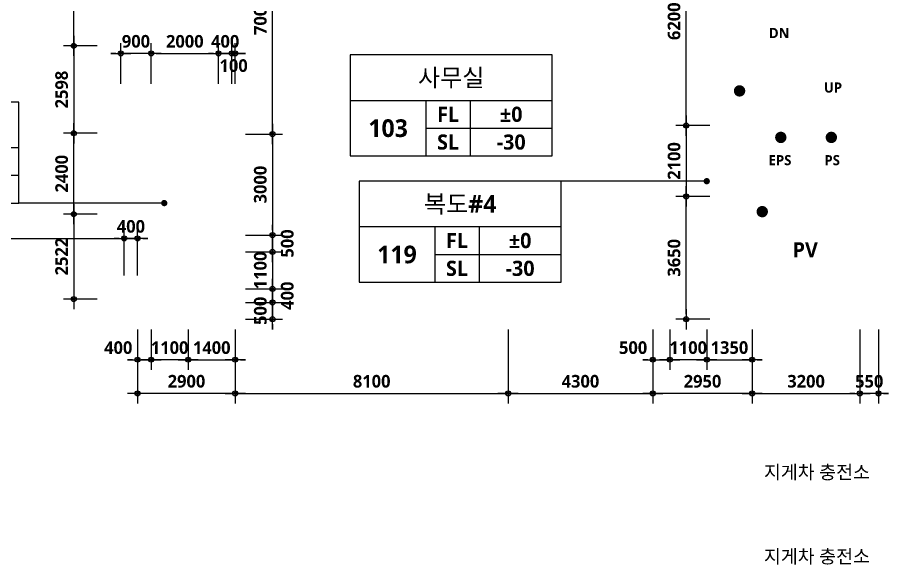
# Model space of a CAD drawing. Header units: millimetres. Extents: x -63924 to 190228206, y 0 to 456875599.
# Drawn here: x 136059 to 161930, y 316565 to 332813 of the extents above; entities that cross this region are included whole.
import ezdxf
from ezdxf.enums import TextEntityAlignment as Align

# ---------------------------------------------------------------- set-up
doc = ezdxf.new("R2010")
doc.units = ezdxf.units.MM
doc.header["$LTSCALE"] = 150
doc.header["$MEASUREMENT"] = 0
doc.header["$PDSIZE"] = -10
doc.layers.get('0').update_dxf_attribs({"linetype": 'CONTINUOUS'})
doc.layers.get('Defpoints').update_dxf_attribs({"color": 153, "linetype": 'CONTINUOUS'})
for name, color, linetype in [('A-ANNO-DIM', 4, 'CONTINUOUS'), ('A-ANNO-GRA1', 7, 'CONTINUOUS'), ('A-ANNO-TEXT1', 7, 'CONTINUOUS'), ('A-ANNO-TEXT2', 3, 'CONTINUOUS'), ('A-FLOR-MARK-ARCH', 1, 'CONTINUOUS')]:
    doc.layers.add(name, color=color, linetype=linetype)
doc.styles.add('2020음성 1차', font='')
doc.styles.add('SH_나눔', font='')
doc.styles.add('SH_대대리576', font='')
doc.styles.add('SH_진천_나눔', font='')
doc.styles.get('2020음성 1차').set_extended_font_data('NanumGothic', bold=True)
doc.styles.get('SH_나눔').set_extended_font_data('NanumGothic', bold=True)
doc.styles.get('SH_대대리576').set_extended_font_data('NanumGothic', bold=True)
doc.styles.get('SH_진천_나눔').set_extended_font_data('NanumGothic', bold=True)
doc.dimstyles.new('SHP300내부', dxfattribs={"dimscale": 150, "dimtxt": 2.5, "dimasz": 1, "dimexe": 2, "dimexo": 2, "dimgap": 1, "dimtad": 1, "dimdec": 0, "dimzin": 0, "dimdsep": 46, "dimtxsty": 'SH_대대리576', "dimblk": 'DIMDOT', "dimcen": 0.09, "dimclrd": 256, "dimclre": 256, "dimclrt": 3, "dimadec": 0, "dimazin": 1, "dimtfac": 1, "dimtdec": 0, "dimtix": 1, "dimtmove": 2, "dimatfit": 0, "dimldrblk": 'DIMDOT', "dimfxl": 1, "dimtolj": 1, "dimtzin": 0, "dimlwd": -1, "dimlwe": -1, "dimarcsym": 0})

# ---------------------------------------------------------------- blocks, each defined once
blk = doc.blocks.new('DIMDOT')
at = {"color": 0}
blk.add_line((-2, 0), (2, 0), dxfattribs=at)
for radius in [0.5, 0.25]:
    blk.add_circle((0, 0), radius, dxfattribs=at)
blk = doc.blocks.new('*D879')
at = {"layer": 'A-ANNO-DIM', "transparency": 16777216}
for p, q in [((154930, 323550), (154930, 321350)), ((157880, 323550), (157880, 321350)), ((157730, 321650), (155080, 321650))]:
    blk.add_line(p, q, dxfattribs=at)
at = {"layer": 'Defpoints', "color": 0, "transparency": 16777216}
for p in [(154930, 323850), (157880, 323850), (154930, 321650)]:
    blk.add_point(p, dxfattribs=at)
at = {"layer": 'A-ANNO-DIM', "linetype": 'ByBlock', "transparency": 16777216, "xscale": 150, "yscale": 150, "zscale": 150, "rotation": 180}
blk.add_blockref('DIMDOT', (154930, 321650), dxfattribs=at)
at = {"layer": 'A-ANNO-DIM', "linetype": 'ByBlock', "transparency": 16777216, "xscale": 150, "yscale": 150, "zscale": 150}
blk.add_blockref('DIMDOT', (157880, 321650), dxfattribs=at)
at = {"layer": 'A-ANNO-DIM', "color": 3, "transparency": 16777216, "insert": (156405, 322007), "char_height": 375, "attachment_point": 5, "style": 'SH_대대리576'}
blk.add_mtext('\\A1;2950', dxfattribs=at)
blk = doc.blocks.new('*D880')
at = {"layer": 'A-ANNO-DIM', "transparency": 16777216}
for p, q in [((154930, 323550), (154930, 322350)), ((155430, 323550), (155430, 322350)), ((154780, 322650), (154630, 322650)), ((154930, 322650), (155430, 322650)), ((155580, 322650), (155730, 322650))]:
    blk.add_line(p, q, dxfattribs=at)
at = {"layer": 'Defpoints', "color": 0, "transparency": 16777216}
for p in [(154930, 323850), (155430, 323850), (155430, 322650)]:
    blk.add_point(p, dxfattribs=at)
at = {"layer": 'A-ANNO-DIM', "linetype": 'ByBlock', "transparency": 16777216, "xscale": 150, "yscale": 150, "zscale": 150}
blk.add_blockref('DIMDOT', (154930, 322650), dxfattribs=at)
at = {"layer": 'A-ANNO-DIM', "linetype": 'ByBlock', "transparency": 16777216, "xscale": 150, "yscale": 150, "zscale": 150, "rotation": 180}
blk.add_blockref('DIMDOT', (155430, 322650), dxfattribs=at)
at = {"layer": 'A-ANNO-DIM', "color": 3, "transparency": 16777216, "insert": (154344, 323006), "char_height": 375, "attachment_point": 5, "style": 'SH_대대리576'}
blk.add_mtext('\\A1;500', dxfattribs=at)
blk = doc.blocks.new('*D881')
at = {"layer": 'A-ANNO-DIM', "transparency": 16777216}
for p, q in [((155430, 323550), (155430, 322350)), ((156530, 323550), (156530, 322350)), ((155280, 322650), (155130, 322650)), ((156530, 322650), (155430, 322650)), ((156680, 322650), (156830, 322650))]:
    blk.add_line(p, q, dxfattribs=at)
at = {"layer": 'Defpoints', "color": 0, "transparency": 16777216}
for p in [(155430, 323850), (156530, 323850), (155430, 322650)]:
    blk.add_point(p, dxfattribs=at)
at = {"layer": 'A-ANNO-DIM', "linetype": 'ByBlock', "transparency": 16777216, "xscale": 150, "yscale": 150, "zscale": 150}
blk.add_blockref('DIMDOT', (155430, 322650), dxfattribs=at)
at = {"layer": 'A-ANNO-DIM', "linetype": 'ByBlock', "transparency": 16777216, "xscale": 150, "yscale": 150, "zscale": 150, "rotation": 180}
blk.add_blockref('DIMDOT', (156530, 322650), dxfattribs=at)
at = {"layer": 'A-ANNO-DIM', "color": 3, "transparency": 16777216, "insert": (155980, 323006), "char_height": 375, "attachment_point": 5, "style": 'SH_대대리576'}
blk.add_mtext('\\A1;1100', dxfattribs=at)
blk = doc.blocks.new('*D882')
at = {"layer": 'A-ANNO-DIM', "transparency": 16777216}
for p, q in [((157880, 323550), (157880, 321350)), ((161080, 323550), (161080, 321350)), ((158030, 321650), (160930, 321650))]:
    blk.add_line(p, q, dxfattribs=at)
at = {"layer": 'Defpoints', "color": 0, "transparency": 16777216}
for p in [(157880, 323850), (161080, 323850), (161080, 321650)]:
    blk.add_point(p, dxfattribs=at)
at = {"layer": 'A-ANNO-DIM', "linetype": 'ByBlock', "transparency": 16777216, "xscale": 150, "yscale": 150, "zscale": 150, "rotation": 180}
blk.add_blockref('DIMDOT', (157880, 321650), dxfattribs=at)
at = {"layer": 'A-ANNO-DIM', "linetype": 'ByBlock', "transparency": 16777216, "xscale": 150, "yscale": 150, "zscale": 150}
blk.add_blockref('DIMDOT', (161080, 321650), dxfattribs=at)
at = {"layer": 'A-ANNO-DIM', "color": 3, "transparency": 16777216, "insert": (159480, 322007), "char_height": 375, "attachment_point": 5, "style": 'SH_대대리576'}
blk.add_mtext('\\A1;3200', dxfattribs=at)
blk = doc.blocks.new('*D883')
at = {"layer": 'A-ANNO-DIM', "transparency": 16777216}
for p, q in [((156530, 323550), (156530, 322350)), ((157880, 323550), (157880, 322350)), ((156380, 322650), (156230, 322650)), ((156530, 322650), (157880, 322650)), ((158030, 322650), (158180, 322650))]:
    blk.add_line(p, q, dxfattribs=at)
at = {"layer": 'Defpoints', "color": 0, "transparency": 16777216}
for p in [(156530, 323850), (157880, 323850), (157880, 322650)]:
    blk.add_point(p, dxfattribs=at)
at = {"layer": 'A-ANNO-DIM', "linetype": 'ByBlock', "transparency": 16777216, "xscale": 150, "yscale": 150, "zscale": 150}
blk.add_blockref('DIMDOT', (156530, 322650), dxfattribs=at)
at = {"layer": 'A-ANNO-DIM', "linetype": 'ByBlock', "transparency": 16777216, "xscale": 150, "yscale": 150, "zscale": 150, "rotation": 180}
blk.add_blockref('DIMDOT', (157880, 322650), dxfattribs=at)
at = {"layer": 'A-ANNO-DIM', "color": 3, "transparency": 16777216, "insert": (157205, 323007), "char_height": 375, "attachment_point": 5, "style": 'SH_대대리576'}
blk.add_mtext('\\A1;1350', dxfattribs=at)
blk = doc.blocks.new('*D901')
at = {"layer": 'A-ANNO-DIM', "transparency": 16777216}
for p, q in [((139630, 323550), (139630, 322350)), ((140030, 323550), (140030, 322350)), ((139480, 322650), (139330, 322650)), ((139630, 322650), (140030, 322650)), ((140180, 322650), (140330, 322650))]:
    blk.add_line(p, q, dxfattribs=at)
at = {"layer": 'Defpoints', "color": 0, "transparency": 16777216}
for p in [(139630, 323850), (140030, 323850), (140030, 322650)]:
    blk.add_point(p, dxfattribs=at)
at = {"layer": 'A-ANNO-DIM', "linetype": 'ByBlock', "transparency": 16777216, "xscale": 150, "yscale": 150, "zscale": 150}
blk.add_blockref('DIMDOT', (139630, 322650), dxfattribs=at)
at = {"layer": 'A-ANNO-DIM', "linetype": 'ByBlock', "transparency": 16777216, "xscale": 150, "yscale": 150, "zscale": 150, "rotation": 180}
blk.add_blockref('DIMDOT', (140030, 322650), dxfattribs=at)
at = {"layer": 'A-ANNO-DIM', "color": 3, "transparency": 16777216, "insert": (139054, 323006), "char_height": 375, "attachment_point": 5, "style": 'SH_대대리576'}
blk.add_mtext('\\A1;400', dxfattribs=at)
blk = doc.blocks.new('*D902')
at = {"layer": 'A-ANNO-DIM', "transparency": 16777216}
for p, q in [((140030, 323550), (140030, 322350)), ((141130, 323550), (141130, 322350)), ((139880, 322650), (139730, 322650)), ((141130, 322650), (140030, 322650)), ((141280, 322650), (141430, 322650))]:
    blk.add_line(p, q, dxfattribs=at)
at = {"layer": 'Defpoints', "color": 0, "transparency": 16777216}
for p in [(140030, 323850), (141130, 323850), (140030, 322650)]:
    blk.add_point(p, dxfattribs=at)
at = {"layer": 'A-ANNO-DIM', "linetype": 'ByBlock', "transparency": 16777216, "xscale": 150, "yscale": 150, "zscale": 150}
blk.add_blockref('DIMDOT', (140030, 322650), dxfattribs=at)
at = {"layer": 'A-ANNO-DIM', "linetype": 'ByBlock', "transparency": 16777216, "xscale": 150, "yscale": 150, "zscale": 150, "rotation": 180}
blk.add_blockref('DIMDOT', (141130, 322650), dxfattribs=at)
at = {"layer": 'A-ANNO-DIM', "color": 3, "transparency": 16777216, "insert": (140580, 323006), "char_height": 375, "attachment_point": 5, "style": 'SH_대대리576'}
blk.add_mtext('\\A1;1100', dxfattribs=at)
blk = doc.blocks.new('*D903')
at = {"layer": 'A-ANNO-DIM', "transparency": 16777216}
for p, q in [((139630, 323550), (139630, 321350)), ((142530, 323550), (142530, 321350)), ((142380, 321650), (139780, 321650))]:
    blk.add_line(p, q, dxfattribs=at)
at = {"layer": 'Defpoints', "color": 0, "transparency": 16777216}
for p in [(139630, 323850), (142530, 323850), (139630, 321650)]:
    blk.add_point(p, dxfattribs=at)
at = {"layer": 'A-ANNO-DIM', "linetype": 'ByBlock', "transparency": 16777216, "xscale": 150, "yscale": 150, "zscale": 150, "rotation": 180}
blk.add_blockref('DIMDOT', (139630, 321650), dxfattribs=at)
at = {"layer": 'A-ANNO-DIM', "linetype": 'ByBlock', "transparency": 16777216, "xscale": 150, "yscale": 150, "zscale": 150}
blk.add_blockref('DIMDOT', (142530, 321650), dxfattribs=at)
at = {"layer": 'A-ANNO-DIM', "color": 3, "transparency": 16777216, "insert": (141080, 322007), "char_height": 375, "attachment_point": 5, "style": 'SH_대대리576'}
blk.add_mtext('\\A1;2900', dxfattribs=at)
blk = doc.blocks.new('*D904')
at = {"layer": 'A-ANNO-DIM', "transparency": 16777216}
for p, q in [((142530, 323550), (142530, 321350)), ((150630, 323550), (150630, 321350)), ((142680, 321650), (150480, 321650))]:
    blk.add_line(p, q, dxfattribs=at)
at = {"layer": 'Defpoints', "color": 0, "transparency": 16777216}
for p in [(142530, 323850), (150630, 323850), (150630, 321650)]:
    blk.add_point(p, dxfattribs=at)
at = {"layer": 'A-ANNO-DIM', "linetype": 'ByBlock', "transparency": 16777216, "xscale": 150, "yscale": 150, "zscale": 150, "rotation": 180}
blk.add_blockref('DIMDOT', (142530, 321650), dxfattribs=at)
at = {"layer": 'A-ANNO-DIM', "linetype": 'ByBlock', "transparency": 16777216, "xscale": 150, "yscale": 150, "zscale": 150}
blk.add_blockref('DIMDOT', (150630, 321650), dxfattribs=at)
at = {"layer": 'A-ANNO-DIM', "color": 3, "transparency": 16777216, "insert": (146580, 322007), "char_height": 375, "attachment_point": 5, "style": 'SH_대대리576'}
blk.add_mtext('\\A1;8100', dxfattribs=at)
blk = doc.blocks.new('*D905')
at = {"layer": 'A-ANNO-DIM', "transparency": 16777216}
for p, q in [((141130, 323550), (141130, 322350)), ((142530, 323550), (142530, 322350)), ((140980, 322650), (140830, 322650)), ((141130, 322650), (142530, 322650)), ((142680, 322650), (142830, 322650))]:
    blk.add_line(p, q, dxfattribs=at)
at = {"layer": 'Defpoints', "color": 0, "transparency": 16777216}
for p in [(141130, 323850), (142530, 323850), (142530, 322650)]:
    blk.add_point(p, dxfattribs=at)
at = {"layer": 'A-ANNO-DIM', "linetype": 'ByBlock', "transparency": 16777216, "xscale": 150, "yscale": 150, "zscale": 150}
blk.add_blockref('DIMDOT', (141130, 322650), dxfattribs=at)
at = {"layer": 'A-ANNO-DIM', "linetype": 'ByBlock', "transparency": 16777216, "xscale": 150, "yscale": 150, "zscale": 150, "rotation": 180}
blk.add_blockref('DIMDOT', (142530, 322650), dxfattribs=at)
at = {"layer": 'A-ANNO-DIM', "color": 3, "transparency": 16777216, "insert": (141830, 323006), "char_height": 375, "attachment_point": 5, "style": 'SH_대대리576'}
blk.add_mtext('\\A1;1400', dxfattribs=at)
blk = doc.blocks.new('*D906')
at = {"layer": 'A-ANNO-DIM', "transparency": 16777216}
for p, q in [((139130, 330845), (139130, 332045)), ((140030, 330845), (140030, 332045)), ((138980, 331745), (138830, 331745)), ((140030, 331745), (139130, 331745)), ((140180, 331745), (140330, 331745))]:
    blk.add_line(p, q, dxfattribs=at)
at = {"layer": 'Defpoints', "color": 0, "transparency": 16777216}
for p in [(139130, 331745), (139130, 330545), (140030, 330545)]:
    blk.add_point(p, dxfattribs=at)
at = {"layer": 'A-ANNO-DIM', "linetype": 'ByBlock', "transparency": 16777216, "xscale": 150, "yscale": 150, "zscale": 150}
blk.add_blockref('DIMDOT', (139130, 331745), dxfattribs=at)
at = {"layer": 'A-ANNO-DIM', "linetype": 'ByBlock', "transparency": 16777216, "xscale": 150, "yscale": 150, "zscale": 150, "rotation": 180}
blk.add_blockref('DIMDOT', (140030, 331745), dxfattribs=at)
at = {"layer": 'A-ANNO-DIM', "color": 3, "transparency": 16777216, "insert": (139580, 332102), "char_height": 375, "attachment_point": 5, "style": 'SH_대대리576'}
blk.add_mtext('\\A1;900', dxfattribs=at)
blk = doc.blocks.new('*D907')
at = {"layer": 'A-ANNO-DIM', "transparency": 16777216}
for p, q in [((143630, 324900), (143630, 325050)), ((142830, 324750), (143930, 324750)), ((143630, 324350), (143630, 324750)), ((142830, 324350), (143930, 324350)), ((143630, 324200), (143630, 324050))]:
    blk.add_line(p, q, dxfattribs=at)
at = {"layer": 'Defpoints', "color": 0, "transparency": 16777216}
for p in [(142530, 324750), (143630, 324750), (142530, 324350)]:
    blk.add_point(p, dxfattribs=at)
at = {"layer": 'A-ANNO-DIM', "linetype": 'ByBlock', "transparency": 16777216, "xscale": 150, "yscale": 150, "zscale": 150}
for p, rotation in [((143630, 324750), 270), ((143630, 324350), 90)]:
    blk.add_blockref('DIMDOT', p, dxfattribs=dict(at, rotation=rotation))
at = {"layer": 'A-ANNO-DIM', "color": 3, "transparency": 16777216, "insert": (144074, 324550), "char_height": 375, "attachment_point": 5, "rotation": 90, "style": 'SH_대대리576'}
blk.add_mtext('\\A1;400', dxfattribs=at)
blk = doc.blocks.new('*D908')
at = {"layer": 'A-ANNO-DIM', "transparency": 16777216}
for p, q in [((143630, 326000), (143630, 326150)), ((142830, 325850), (143930, 325850)), ((143630, 325850), (143630, 324750)), ((142830, 324750), (143930, 324750)), ((143630, 324600), (143630, 324450))]:
    blk.add_line(p, q, dxfattribs=at)
at = {"layer": 'Defpoints', "color": 0, "transparency": 16777216}
for p in [(142530, 325850), (142530, 324750), (143630, 324750)]:
    blk.add_point(p, dxfattribs=at)
at = {"layer": 'A-ANNO-DIM', "linetype": 'ByBlock', "transparency": 16777216, "xscale": 150, "yscale": 150, "zscale": 150}
for p, rotation in [((143630, 325850), 270), ((143630, 324750), 90)]:
    blk.add_blockref('DIMDOT', p, dxfattribs=dict(at, rotation=rotation))
at = {"layer": 'A-ANNO-DIM', "color": 3, "transparency": 16777216, "insert": (143274, 325300), "char_height": 375, "attachment_point": 5, "rotation": 90, "style": 'SH_대대리576'}
blk.add_mtext('\\A1;1100', dxfattribs=at)
blk = doc.blocks.new('*D932')
at = {"layer": 'A-ANNO-DIM', "transparency": 16777216}
for p, q in [((138430, 329372), (137430, 329372)), ((137730, 327122), (137730, 329222)), ((138430, 326972), (137430, 326972))]:
    blk.add_line(p, q, dxfattribs=at)
at = {"layer": 'Defpoints', "color": 0, "transparency": 16777216}
for p in [(137730, 329372), (138730, 329372), (138730, 326972)]:
    blk.add_point(p, dxfattribs=at)
at = {"layer": 'A-ANNO-DIM', "linetype": 'ByBlock', "transparency": 16777216, "xscale": 150, "yscale": 150, "zscale": 150}
for p, rotation in [((137730, 329372), 90), ((137730, 326972), 270)]:
    blk.add_blockref('DIMDOT', p, dxfattribs=dict(at, rotation=rotation))
at = {"layer": 'A-ANNO-DIM', "color": 3, "transparency": 16777216, "insert": (137374, 328172), "char_height": 375, "attachment_point": 5, "rotation": 90, "style": 'SH_대대리576'}
blk.add_mtext('\\A1;2400', dxfattribs=at)
blk = doc.blocks.new('*D933')
at = {"layer": 'A-ANNO-DIM', "transparency": 16777216}
for p, q in [((138430, 331970), (137430, 331970)), ((137730, 331820), (137730, 329522)), ((138430, 329372), (137430, 329372))]:
    blk.add_line(p, q, dxfattribs=at)
at = {"layer": 'Defpoints', "color": 0, "transparency": 16777216}
for p in [(138730, 331970), (137730, 329372), (138730, 329372)]:
    blk.add_point(p, dxfattribs=at)
at = {"layer": 'A-ANNO-DIM', "linetype": 'ByBlock', "transparency": 16777216, "xscale": 150, "yscale": 150, "zscale": 150}
for p, rotation in [((137730, 331970), 90), ((137730, 329372), 270)]:
    blk.add_blockref('DIMDOT', p, dxfattribs=dict(at, rotation=rotation))
at = {"layer": 'A-ANNO-DIM', "color": 3, "transparency": 16777216, "insert": (137373, 330671), "char_height": 375, "attachment_point": 5, "rotation": 90, "style": 'SH_대대리576'}
blk.add_mtext('\\A1;2598', dxfattribs=at)
blk = doc.blocks.new('*D934')
at = {"layer": 'A-ANNO-DIM', "transparency": 16777216}
for p, q in [((138430, 335250), (137430, 335250)), ((137730, 332120), (137730, 335100)), ((138430, 331970), (137430, 331970))]:
    blk.add_line(p, q, dxfattribs=at)
at = {"layer": 'Defpoints', "color": 0, "transparency": 16777216}
for p in [(137730, 335250), (138730, 335250), (138730, 331970)]:
    blk.add_point(p, dxfattribs=at)
at = {"layer": 'A-ANNO-DIM', "linetype": 'ByBlock', "transparency": 16777216, "xscale": 150, "yscale": 150, "zscale": 150}
for p, rotation in [((137730, 335250), 90), ((137730, 331970), 270)]:
    blk.add_blockref('DIMDOT', p, dxfattribs=dict(at, rotation=rotation))
at = {"layer": 'A-ANNO-DIM', "color": 3, "transparency": 16777216, "insert": (137373, 333610), "char_height": 375, "attachment_point": 5, "rotation": 90, "style": 'SH_대대리576'}
blk.add_mtext('\\A1;3280', dxfattribs=at)
blk = doc.blocks.new('*D959')
at = {"layer": 'A-ANNO-DIM', "transparency": 16777216}
for p, q in [((138430, 326972), (137430, 326972)), ((137730, 326822), (137730, 324600)), ((138430, 324450), (137430, 324450))]:
    blk.add_line(p, q, dxfattribs=at)
at = {"layer": 'Defpoints', "color": 0, "transparency": 16777216}
for p in [(138730, 326972), (137730, 324450), (138730, 324450)]:
    blk.add_point(p, dxfattribs=at)
at = {"layer": 'A-ANNO-DIM', "linetype": 'ByBlock', "transparency": 16777216, "xscale": 150, "yscale": 150, "zscale": 150}
for p, rotation in [((137730, 326972), 90), ((137730, 324450), 270)]:
    blk.add_blockref('DIMDOT', p, dxfattribs=dict(at, rotation=rotation))
at = {"layer": 'A-ANNO-DIM', "color": 3, "transparency": 16777216, "insert": (137373, 325711), "char_height": 375, "attachment_point": 5, "rotation": 90, "style": 'SH_대대리576'}
blk.add_mtext('\\A1;2522', dxfattribs=at)
blk = doc.blocks.new('*D1172')
at = {"layer": 'A-ANNO-DIM', "transparency": 16777216}
for p, q in [((150630, 323550), (150630, 321350)), ((154930, 323550), (154930, 321350)), ((150780, 321650), (154780, 321650))]:
    blk.add_line(p, q, dxfattribs=at)
at = {"layer": 'Defpoints', "color": 0, "transparency": 16777216}
for p in [(150630, 323850), (154930, 323850), (154930, 321650)]:
    blk.add_point(p, dxfattribs=at)
at = {"layer": 'A-ANNO-DIM', "linetype": 'ByBlock', "transparency": 16777216, "xscale": 150, "yscale": 150, "zscale": 150, "rotation": 180}
blk.add_blockref('DIMDOT', (150630, 321650), dxfattribs=at)
at = {"layer": 'A-ANNO-DIM', "linetype": 'ByBlock', "transparency": 16777216, "xscale": 150, "yscale": 150, "zscale": 150}
blk.add_blockref('DIMDOT', (154930, 321650), dxfattribs=at)
at = {"layer": 'A-ANNO-DIM', "color": 3, "transparency": 16777216, "insert": (152780, 322007), "char_height": 375, "attachment_point": 5, "style": 'SH_대대리576'}
blk.add_mtext('\\A1;4300', dxfattribs=at)
blk = doc.blocks.new('*D1292')
at = {"layer": 'A-ANNO-DIM', "transparency": 16777216}
for p, q in [((156617, 329600), (155617, 329600)), ((155917, 329450), (155917, 327650)), ((156617, 327500), (155617, 327500))]:
    blk.add_line(p, q, dxfattribs=at)
at = {"layer": 'Defpoints', "color": 0, "transparency": 16777216}
for p in [(156917, 329600), (155917, 327500), (156917, 327500)]:
    blk.add_point(p, dxfattribs=at)
at = {"layer": 'A-ANNO-DIM', "linetype": 'ByBlock', "transparency": 16777216, "xscale": 150, "yscale": 150, "zscale": 150}
for p, rotation in [((155917, 329600), 90), ((155917, 327500), 270)]:
    blk.add_blockref('DIMDOT', p, dxfattribs=dict(at, rotation=rotation))
at = {"layer": 'A-ANNO-DIM', "color": 3, "transparency": 16777216, "insert": (155561, 328550), "char_height": 375, "attachment_point": 5, "rotation": 90, "style": 'SH_대대리576'}
blk.add_mtext('\\A1;2100', dxfattribs=at)
blk = doc.blocks.new('*D1293')
at = {"layer": 'A-ANNO-DIM', "transparency": 16777216}
for p, q in [((156617, 335800), (155617, 335800)), ((155917, 329750), (155917, 335650)), ((156617, 329600), (155617, 329600))]:
    blk.add_line(p, q, dxfattribs=at)
at = {"layer": 'Defpoints', "color": 0, "transparency": 16777216}
for p in [(155917, 335800), (156917, 335800), (156917, 329600)]:
    blk.add_point(p, dxfattribs=at)
at = {"layer": 'A-ANNO-DIM', "linetype": 'ByBlock', "transparency": 16777216, "xscale": 150, "yscale": 150, "zscale": 150}
for p, rotation in [((155917, 335800), 90), ((155917, 329600), 270)]:
    blk.add_blockref('DIMDOT', p, dxfattribs=dict(at, rotation=rotation))
at = {"layer": 'A-ANNO-DIM', "color": 3, "transparency": 16777216, "insert": (155560, 332700), "char_height": 375, "attachment_point": 5, "rotation": 90, "style": 'SH_대대리576'}
blk.add_mtext('\\A1;6200', dxfattribs=at)
blk = doc.blocks.new('*D1303')
at = {"layer": 'A-ANNO-DIM', "transparency": 16777216}
for p, q in [((156617, 327500), (155617, 327500)), ((155917, 324000), (155917, 327350)), ((156617, 323850), (155617, 323850))]:
    blk.add_line(p, q, dxfattribs=at)
at = {"layer": 'Defpoints', "color": 0, "transparency": 16777216}
for p in [(155917, 327500), (156917, 327500), (156917, 323850)]:
    blk.add_point(p, dxfattribs=at)
at = {"layer": 'A-ANNO-DIM', "linetype": 'ByBlock', "transparency": 16777216, "xscale": 150, "yscale": 150, "zscale": 150}
for p, rotation in [((155917, 327500), 90), ((155917, 323850), 270)]:
    blk.add_blockref('DIMDOT', p, dxfattribs=dict(at, rotation=rotation))
at = {"layer": 'A-ANNO-DIM', "color": 3, "transparency": 16777216, "insert": (155560, 325675), "char_height": 375, "attachment_point": 5, "rotation": 90, "style": 'SH_대대리576'}
blk.add_mtext('\\A1;3650', dxfattribs=at)
blk = doc.blocks.new('G$C9D92D8A7')
at = {"layer": 'A-ANNO-GRA1'}
for p, q in [((0, 11), (40, 11)), ((15, 11), (15, 0)), ((23.75, 11), (23.75, 0)), ((15, 5.5), (40, 5.5))]:
    blk.add_line(p, q, dxfattribs=at)
blk.add_lwpolyline([(0, 20), (0, 0), (40, 0), (40, 20)], close=True, dxfattribs=at)
at = {"style": '2020음성 1차'}
for tag, height, p in [('실명', 3.5, (20, 15.5)), ('마감레벨', 3, (31.875, 8.25)), ('실번호', 3.5, (7.5, 5.5)), ('구조레벨', 3, (31.875, 2.75))]:
    blk.add_attdef(tag, text='', height=height, dxfattribs=at).set_placement(p, align=Align.MIDDLE_CENTER)
at = {"layer": 'A-ANNO-TEXT1', "style": 'SH_나눔'}
for s, p in [('FL', (19.375, 8.25)), ('SL', (19.375, 2.75))]:
    blk.add_text(s, height=3, dxfattribs=at).set_placement(p, align=Align.MIDDLE)
blk = doc.blocks.new('*D1912')
at = {"layer": 'A-ANNO-DIM', "transparency": 16777216}
for p, q in [((129030, 325150), (129030, 326550)), ((139230, 325150), (139230, 326550)), ((129180, 326250), (139080, 326250))]:
    blk.add_line(p, q, dxfattribs=at)
at = {"layer": 'Defpoints', "color": 0, "transparency": 16777216}
for p in [(139230, 326250), (129030, 324850), (139230, 324850)]:
    blk.add_point(p, dxfattribs=at)
at = {"layer": 'A-ANNO-DIM', "linetype": 'ByBlock', "transparency": 16777216, "xscale": 150, "yscale": 150, "zscale": 150, "rotation": 180}
blk.add_blockref('DIMDOT', (129030, 326250), dxfattribs=at)
at = {"layer": 'A-ANNO-DIM', "linetype": 'ByBlock', "transparency": 16777216, "xscale": 150, "yscale": 150, "zscale": 150}
blk.add_blockref('DIMDOT', (139230, 326250), dxfattribs=at)
at = {"layer": 'A-ANNO-DIM', "color": 3, "transparency": 16777216, "insert": (134130, 326606), "char_height": 375, "attachment_point": 5, "style": 'SH_대대리576'}
blk.add_mtext('\\A1;10200', dxfattribs=at)
blk = doc.blocks.new('*D1913')
at = {"layer": 'A-ANNO-DIM', "transparency": 16777216}
for p, q in [((139230, 325150), (139230, 326550)), ((139630, 325150), (139630, 326550)), ((139080, 326250), (138930, 326250)), ((139630, 326250), (139230, 326250)), ((139780, 326250), (139930, 326250))]:
    blk.add_line(p, q, dxfattribs=at)
at = {"layer": 'Defpoints', "color": 0, "transparency": 16777216}
for p in [(139230, 326250), (139230, 324850), (139630, 324850)]:
    blk.add_point(p, dxfattribs=at)
at = {"layer": 'A-ANNO-DIM', "linetype": 'ByBlock', "transparency": 16777216, "xscale": 150, "yscale": 150, "zscale": 150}
blk.add_blockref('DIMDOT', (139230, 326250), dxfattribs=at)
at = {"layer": 'A-ANNO-DIM', "linetype": 'ByBlock', "transparency": 16777216, "xscale": 150, "yscale": 150, "zscale": 150, "rotation": 180}
blk.add_blockref('DIMDOT', (139630, 326250), dxfattribs=at)
at = {"layer": 'A-ANNO-DIM', "color": 3, "transparency": 16777216, "insert": (139430, 326606), "char_height": 375, "attachment_point": 5, "style": 'SH_대대리576'}
blk.add_mtext('\\A1;400', dxfattribs=at)
blk = doc.blocks.new('*D1915')
at = {"layer": 'A-ANNO-DIM', "transparency": 16777216}
for p, q in [((140030, 330845), (140030, 332045)), ((142030, 330845), (142030, 332045)), ((140180, 331745), (141880, 331745))]:
    blk.add_line(p, q, dxfattribs=at)
at = {"layer": 'Defpoints', "color": 0, "transparency": 16777216}
for p in [(142030, 331745), (140030, 330545), (142030, 330545)]:
    blk.add_point(p, dxfattribs=at)
at = {"layer": 'A-ANNO-DIM', "linetype": 'ByBlock', "transparency": 16777216, "xscale": 150, "yscale": 150, "zscale": 150, "rotation": 180}
blk.add_blockref('DIMDOT', (140030, 331745), dxfattribs=at)
at = {"layer": 'A-ANNO-DIM', "linetype": 'ByBlock', "transparency": 16777216, "xscale": 150, "yscale": 150, "zscale": 150}
blk.add_blockref('DIMDOT', (142030, 331745), dxfattribs=at)
at = {"layer": 'A-ANNO-DIM', "color": 3, "transparency": 16777216, "insert": (141030, 332101), "char_height": 375, "attachment_point": 5, "style": 'SH_대대리576'}
blk.add_mtext('\\A1;2000', dxfattribs=at)
blk = doc.blocks.new('*D1916')
at = {"layer": 'A-ANNO-DIM', "transparency": 16777216}
for p, q in [((142030, 330845), (142030, 332045)), ((142430, 330845), (142430, 332045)), ((141880, 331745), (141730, 331745)), ((142430, 331745), (142030, 331745)), ((142580, 331745), (142730, 331745))]:
    blk.add_line(p, q, dxfattribs=at)
at = {"layer": 'Defpoints', "color": 0, "transparency": 16777216}
for p in [(142030, 331745), (142030, 330545), (142430, 330545)]:
    blk.add_point(p, dxfattribs=at)
at = {"layer": 'A-ANNO-DIM', "linetype": 'ByBlock', "transparency": 16777216, "xscale": 150, "yscale": 150, "zscale": 150}
blk.add_blockref('DIMDOT', (142030, 331745), dxfattribs=at)
at = {"layer": 'A-ANNO-DIM', "linetype": 'ByBlock', "transparency": 16777216, "xscale": 150, "yscale": 150, "zscale": 150, "rotation": 180}
blk.add_blockref('DIMDOT', (142430, 331745), dxfattribs=at)
at = {"layer": 'A-ANNO-DIM', "color": 3, "transparency": 16777216, "insert": (142230, 332101), "char_height": 375, "attachment_point": 5, "style": 'SH_대대리576'}
blk.add_mtext('\\A1;400', dxfattribs=at)
blk = doc.blocks.new('*D1917')
at = {"layer": 'A-ANNO-DIM', "transparency": 16777216}
for p, q in [((142430, 330845), (142430, 332045)), ((142530, 330845), (142530, 332045)), ((142280, 331745), (142130, 331745)), ((142430, 331745), (142530, 331745)), ((142680, 331745), (142830, 331745))]:
    blk.add_line(p, q, dxfattribs=at)
at = {"layer": 'Defpoints', "color": 0, "transparency": 16777216}
for p in [(142530, 331745), (142430, 330545), (142530, 330545)]:
    blk.add_point(p, dxfattribs=at)
at = {"layer": 'A-ANNO-DIM', "linetype": 'ByBlock', "transparency": 16777216, "xscale": 150, "yscale": 150, "zscale": 150}
blk.add_blockref('DIMDOT', (142430, 331745), dxfattribs=at)
at = {"layer": 'A-ANNO-DIM', "linetype": 'ByBlock', "transparency": 16777216, "xscale": 150, "yscale": 150, "zscale": 150, "rotation": 180}
blk.add_blockref('DIMDOT', (142530, 331745), dxfattribs=at)
at = {"layer": 'A-ANNO-DIM', "color": 3, "transparency": 16777216, "insert": (142480, 331381), "char_height": 375, "attachment_point": 5, "style": 'SH_대대리576'}
blk.add_mtext('\\A1;100', dxfattribs=at)
blk = doc.blocks.new('*D1918')
at = {"layer": 'A-ANNO-DIM', "transparency": 16777216}
for p, q in [((143630, 324500), (143630, 324650)), ((142830, 324350), (143930, 324350)), ((143630, 324350), (143630, 323850)), ((142830, 323850), (143930, 323850)), ((143630, 323700), (143630, 323550))]:
    blk.add_line(p, q, dxfattribs=at)
at = {"layer": 'Defpoints', "color": 0, "transparency": 16777216}
for p in [(142530, 324350), (142530, 323850), (143630, 323850)]:
    blk.add_point(p, dxfattribs=at)
at = {"layer": 'A-ANNO-DIM', "linetype": 'ByBlock', "transparency": 16777216, "xscale": 150, "yscale": 150, "zscale": 150}
for p, rotation in [((143630, 324350), 270), ((143630, 323850), 90)]:
    blk.add_blockref('DIMDOT', p, dxfattribs=dict(at, rotation=rotation))
at = {"layer": 'A-ANNO-DIM', "color": 3, "transparency": 16777216, "insert": (143274, 324100), "char_height": 375, "attachment_point": 5, "rotation": 90, "style": 'SH_대대리576'}
blk.add_mtext('\\A1;500', dxfattribs=at)
blk = doc.blocks.new('*D1919')
at = {"layer": 'A-ANNO-DIM', "transparency": 16777216}
for p, q in [((143630, 326500), (143630, 326650)), ((142830, 326350), (143930, 326350)), ((143630, 325850), (143630, 326350)), ((142830, 325850), (143930, 325850)), ((143630, 325700), (143630, 325550))]:
    blk.add_line(p, q, dxfattribs=at)
at = {"layer": 'Defpoints', "color": 0, "transparency": 16777216}
for p in [(142530, 326350), (143630, 326350), (142530, 325850)]:
    blk.add_point(p, dxfattribs=at)
at = {"layer": 'A-ANNO-DIM', "linetype": 'ByBlock', "transparency": 16777216, "xscale": 150, "yscale": 150, "zscale": 150}
for p, rotation in [((143630, 326350), 270), ((143630, 325850), 90)]:
    blk.add_blockref('DIMDOT', p, dxfattribs=dict(at, rotation=rotation))
at = {"layer": 'A-ANNO-DIM', "color": 3, "transparency": 16777216, "insert": (144074, 326100), "char_height": 375, "attachment_point": 5, "rotation": 90, "style": 'SH_대대리576'}
blk.add_mtext('\\A1;500', dxfattribs=at)
blk = doc.blocks.new('*D1920')
at = {"layer": 'A-ANNO-DIM', "transparency": 16777216}
for p, q in [((142830, 329350), (143930, 329350)), ((143630, 329200), (143630, 326500)), ((142830, 326350), (143930, 326350))]:
    blk.add_line(p, q, dxfattribs=at)
at = {"layer": 'Defpoints', "color": 0, "transparency": 16777216}
for p in [(142530, 329350), (142530, 326350), (143630, 326350)]:
    blk.add_point(p, dxfattribs=at)
at = {"layer": 'A-ANNO-DIM', "linetype": 'ByBlock', "transparency": 16777216, "xscale": 150, "yscale": 150, "zscale": 150}
for p, rotation in [((143630, 329350), 90), ((143630, 326350), 270)]:
    blk.add_blockref('DIMDOT', p, dxfattribs=dict(at, rotation=rotation))
at = {"layer": 'A-ANNO-DIM', "color": 3, "transparency": 16777216, "insert": (143273, 327850), "char_height": 375, "attachment_point": 5, "rotation": 90, "style": 'SH_대대리576'}
blk.add_mtext('\\A1;3000', dxfattribs=at)
blk = doc.blocks.new('*D1921')
at = {"layer": 'A-ANNO-DIM', "transparency": 16777216}
for p, q in [((142830, 336350), (143930, 336350)), ((143630, 329500), (143630, 336200)), ((142830, 329350), (143930, 329350))]:
    blk.add_line(p, q, dxfattribs=at)
at = {"layer": 'Defpoints', "color": 0, "transparency": 16777216}
for p in [(142530, 336350), (143630, 336350), (142530, 329350)]:
    blk.add_point(p, dxfattribs=at)
at = {"layer": 'A-ANNO-DIM', "linetype": 'ByBlock', "transparency": 16777216, "xscale": 150, "yscale": 150, "zscale": 150}
for p, rotation in [((143630, 336350), 90), ((143630, 329350), 270)]:
    blk.add_blockref('DIMDOT', p, dxfattribs=dict(at, rotation=rotation))
at = {"layer": 'A-ANNO-DIM', "color": 3, "transparency": 16777216, "insert": (143274, 332850), "char_height": 375, "attachment_point": 5, "rotation": 90, "style": 'SH_대대리576'}
blk.add_mtext('\\A1;7000', dxfattribs=at)
blk = doc.blocks.new('*D1923')
at = {"layer": 'A-ANNO-DIM', "transparency": 16777216}
for p, q in [((161080, 323550), (161080, 321350)), ((161630, 323550), (161630, 321350)), ((160930, 321650), (160780, 321650)), ((161630, 321650), (161080, 321650)), ((161780, 321650), (161930, 321650))]:
    blk.add_line(p, q, dxfattribs=at)
at = {"layer": 'Defpoints', "color": 0, "transparency": 16777216}
for p in [(161080, 323850), (161630, 323850), (161080, 321650)]:
    blk.add_point(p, dxfattribs=at)
at = {"layer": 'A-ANNO-DIM', "linetype": 'ByBlock', "transparency": 16777216, "xscale": 150, "yscale": 150, "zscale": 150}
blk.add_blockref('DIMDOT', (161080, 321650), dxfattribs=at)
at = {"layer": 'A-ANNO-DIM', "linetype": 'ByBlock', "transparency": 16777216, "xscale": 150, "yscale": 150, "zscale": 150, "rotation": 180}
blk.add_blockref('DIMDOT', (161630, 321650), dxfattribs=at)
at = {"layer": 'A-ANNO-DIM', "color": 3, "transparency": 16777216, "insert": (161355, 322006), "char_height": 375, "attachment_point": 5, "style": 'SH_대대리576'}
blk.add_mtext('\\A1;550', dxfattribs=at)

msp = doc.modelspace()

# ---------------------------------------------------------------- linework, layer by layer
at = {"const_width": 93.8}
for points in [[(156576.9, 327950, 1), (156483.1, 327950, 1)], [(140466.9, 327300, 1), (140373.1, 327300, 1)]]:
    msp.add_lwpolyline(points, format="xyb", close=True, dxfattribs=at)
for points in [[(156530, 327950), (152207.2, 327950)], [(140420, 327300), (136097.2, 327300)]]:
    msp.add_lwpolyline(points)
at = {"layer": 'A-FLOR-MARK-ARCH', "const_width": 168.8}
for points in [[(157419.9, 330631.6, 1), (157588.6, 330631.6, 1)], [(158645.6, 329250, 1), (158814.4, 329250, 1)], [(160145.6, 329250, 1), (160314.4, 329250, 1)], [(158094, 327045.6, 1), (158262.8, 327045.6, 1)]]:
    msp.add_lwpolyline(points, format="xyb", close=True, dxfattribs=at)

# ---------------------------------------------------------------- block references
at = {"layer": 'A-ANNO-TEXT1'}
ref = msp.add_blockref('G$C9D92D8A7', (145942.5, 328700), dxfattribs=dict(at, xscale=150, yscale=150, zscale=150))
ref.add_attrib('실명', '사무실', dxfattribs={"layer": 'A-ANNO-TEXT2', "height": 525, "style": '2020음성 1차'}).set_placement((148942.5, 331025, 206000), align=Align.MIDDLE_CENTER)
ref.add_attrib('실번호', '103', dxfattribs={"layer": 'A-ANNO-TEXT2', "height": 525, "style": '2020음성 1차'}).set_placement((147067.5, 329525, 206000), align=Align.MIDDLE_CENTER)
ref.add_attrib('마감레벨', '%%p0', dxfattribs={"height": 450, "style": '2020음성 1차'}).set_placement((150723.7, 329937.5, 206000), align=Align.MIDDLE_CENTER)
ref.add_attrib('구조레벨', '-30', dxfattribs={"height": 450, "style": '2020음성 1차'}).set_placement((150723.7, 329112.5, 206000), align=Align.MIDDLE_CENTER)
ref = msp.add_blockref('G$C9D92D8A7', (130097.2, 327300), dxfattribs=dict(at, xscale=150, yscale=150, zscale=150))
ref.add_attrib('실명', '복도#3', dxfattribs={"layer": 'A-ANNO-TEXT2', "height": 525, "style": '2020음성 1차'}).set_placement((133097.2, 329625, 206000), align=Align.MIDDLE_CENTER)
ref.add_attrib('실번호', '118', dxfattribs={"layer": 'A-ANNO-TEXT2', "height": 525, "style": '2020음성 1차'}).set_placement((131222.2, 328125, 206000), align=Align.MIDDLE_CENTER)
ref.add_attrib('마감레벨', '%%p0', dxfattribs={"height": 450, "style": '2020음성 1차'}).set_placement((134878.5, 328537.5, 206000), align=Align.MIDDLE_CENTER)
ref.add_attrib('구조레벨', '-30', dxfattribs={"height": 450, "style": '2020음성 1차'}).set_placement((134878.5, 327712.5, 206000), align=Align.MIDDLE_CENTER)
ref = msp.add_blockref('G$C9D92D8A7', (146207.2, 324950), dxfattribs=dict(at, xscale=150, yscale=150, zscale=150))
ref.add_attrib('실명', '복도#4', dxfattribs={"layer": 'A-ANNO-TEXT2', "height": 525, "style": '2020음성 1차'}).set_placement((149207.2, 327275, 206000), align=Align.MIDDLE_CENTER)
ref.add_attrib('실번호', '119', dxfattribs={"layer": 'A-ANNO-TEXT2', "height": 525, "style": '2020음성 1차'}).set_placement((147332.2, 325775, 206000), align=Align.MIDDLE_CENTER)
ref.add_attrib('마감레벨', '%%p0', dxfattribs={"height": 450, "style": '2020음성 1차'}).set_placement((150988.5, 326187.5, 206000), align=Align.MIDDLE_CENTER)
ref.add_attrib('구조레벨', '-30', dxfattribs={"height": 450, "style": '2020음성 1차'}).set_placement((150988.5, 325362.5, 206000), align=Align.MIDDLE_CENTER)

# ---------------------------------------------------------------- texts
at = {"layer": 'A-ANNO-TEXT1', "style": 'SH_진천_나눔'}
for s, height, p in [('DN', 300, (158680, 332350)), ('UP', 300, (160280, 330730)), ('EPS', 300, (158705, 328575)), ('PS', 300, (160255, 328575)), ('PV', 450, (159455, 325912.5))]:
    msp.add_text(s, height=height, dxfattribs=at).set_placement(p, align=Align.MIDDLE)
at = {"layer": 'A-ANNO-TEXT1', "style": '2020음성 1차'}
for p in [(161375.8, 319307.7), (161375.8, 316807.7)]:
    msp.add_text('지게차 충전소', height=400, dxfattribs=at).set_placement(p, align=Align.MIDDLE_RIGHT)

# ---------------------------------------------------------------- dimensions: what is measured, and where the dimension line sits
at = {"layer": 'A-ANNO-DIM'}
for base, p1, p2, angle, picture, middle in [((143630, 336350), (142530, 329350), (142530, 336350), 270, '*D1921', (143274.4, 332850)), ((155917.1, 335800), (156917.1, 329600), (156917.1, 335800), 270, '*D1293', (155560.2, 332700)), ((137730, 335250), (138730, 331970), (138730, 335250), 270, '*D934', (137373.1, 333610)), ((137730, 329372.4999919), (138730, 331969.9999919), (138730, 329372.4999919), 90, '*D933', (137373.0575284, 330671.2499919)), ((139130, 331745), (140030, 330545), (139130, 330545), 0, '*D906', (139580, 332101.9)), ((142030, 331745), (140030, 330545), (142030, 330545), 180, '*D1915', (141030, 332101.1)), ((142030, 331745), (142430, 330545), (142030, 330545), 0, '*D1916', (142230, 332100.6)), ((155917.1, 327500), (156917.1, 329600), (156917.1, 327500), 90, '*D1292', (155561, 328550)), ((137730, 329372.5), (138730, 326972.5), (138730, 329372.5), 270, '*D932', (137373.9, 328172.5)), ((143630, 326350), (142530, 329350), (142530, 326350), 90, '*D1920', (143273.1, 327850)), ((155917.1, 327500), (156917.1, 323850), (156917.1, 327500), 270, '*D1303', (155560.2, 325675)), ((137730, 324449.9999919), (138730, 326972.4999918), (138730, 324449.9999919), 90, '*D959', (137373.3238636, 325711.2499919)), ((139230, 326250), (129030, 324850), (139230, 324850), 180, '*D1912', (134130, 326606.1)), ((139230, 326250), (139630, 324850), (139230, 324850), 0, '*D1913', (139430, 326605.6)), ((143630, 324750), (142530, 325850), (142530, 324750), 90, '*D908', (143274.4, 325300)), ((143630, 323850), (142530, 324350), (142530, 323850), 90, '*D1918', (143273.9, 324100)), ((142530, 322650), (141130, 323850), (142530, 323850), 180, '*D905', (141830, 323005.6)), ((150630, 321650), (142530, 323850), (150630, 323850), 180, '*D904', (146580, 322006.9)), ((154930, 321650), (150630, 323850), (154930, 323850), 180, '*D1172', (152780, 322006.9)), ((157880, 322650), (156530, 323850), (157880, 323850), 180, '*D883', (157205, 323006.9)), ((161080, 321650), (157880, 323850), (161080, 323850), 180, '*D882', (159480, 322006.9))]:
    dim = msp.add_linear_dim(base=base, p1=p1, p2=p2, angle=angle, dimstyle='SHP300내부', dxfattribs=at)
    dim.commit()
    dim.dimension.update_dxf_attribs({"geometry": picture, "text_midpoint": middle})
for base, p1, p2, angle, picture, middle in [((142530, 331745), (142430, 330545), (142530, 330545), 180, '*D1917', (142480, 331381.3)), ((143630, 326350), (142530, 325850), (142530, 326350), 270, '*D1919', (144073.9, 326100)), ((143630, 324750), (142530, 324350), (142530, 324750), 270, '*D907', (144074.4, 324550)), ((140030, 322650), (139630, 323850), (140030, 323850), 180, '*D901', (139053.7, 323006.1)), ((155430, 322650), (154930, 323850), (155430, 323850), 180, '*D880', (154344.4, 323006.1))]:
    dim = msp.add_linear_dim(base=base, p1=p1, p2=p2, angle=angle, dimstyle='SHP300내부', dxfattribs=at)
    dim.commit()
    dim.dimension.update_dxf_attribs({"geometry": picture, "text_midpoint": middle, "dimtype": 160})
for base, p1, p2, picture, middle in [((139630, 321650), (142530, 323850), (139630, 323850), '*D903', (141080, 322006.9)), ((140030, 322650), (141130, 323850), (140030, 323850), '*D902', (140580, 323005.6)), ((154930, 321650), (157880, 323850), (154930, 323850), '*D879', (156405, 322006.9)), ((155430, 322650), (156530, 323850), (155430, 323850), '*D881', (155980, 323005.6)), ((161080, 321650), (161630, 323850), (161080, 323850), '*D1923', (161355, 322006.1))]:
    dim = msp.add_linear_dim(base=base, p1=p1, p2=p2, dimstyle='SHP300내부', dxfattribs=at)
    dim.commit()
    dim.dimension.update_dxf_attribs({"geometry": picture, "text_midpoint": middle})

doc.saveas('drawing.dxf')
